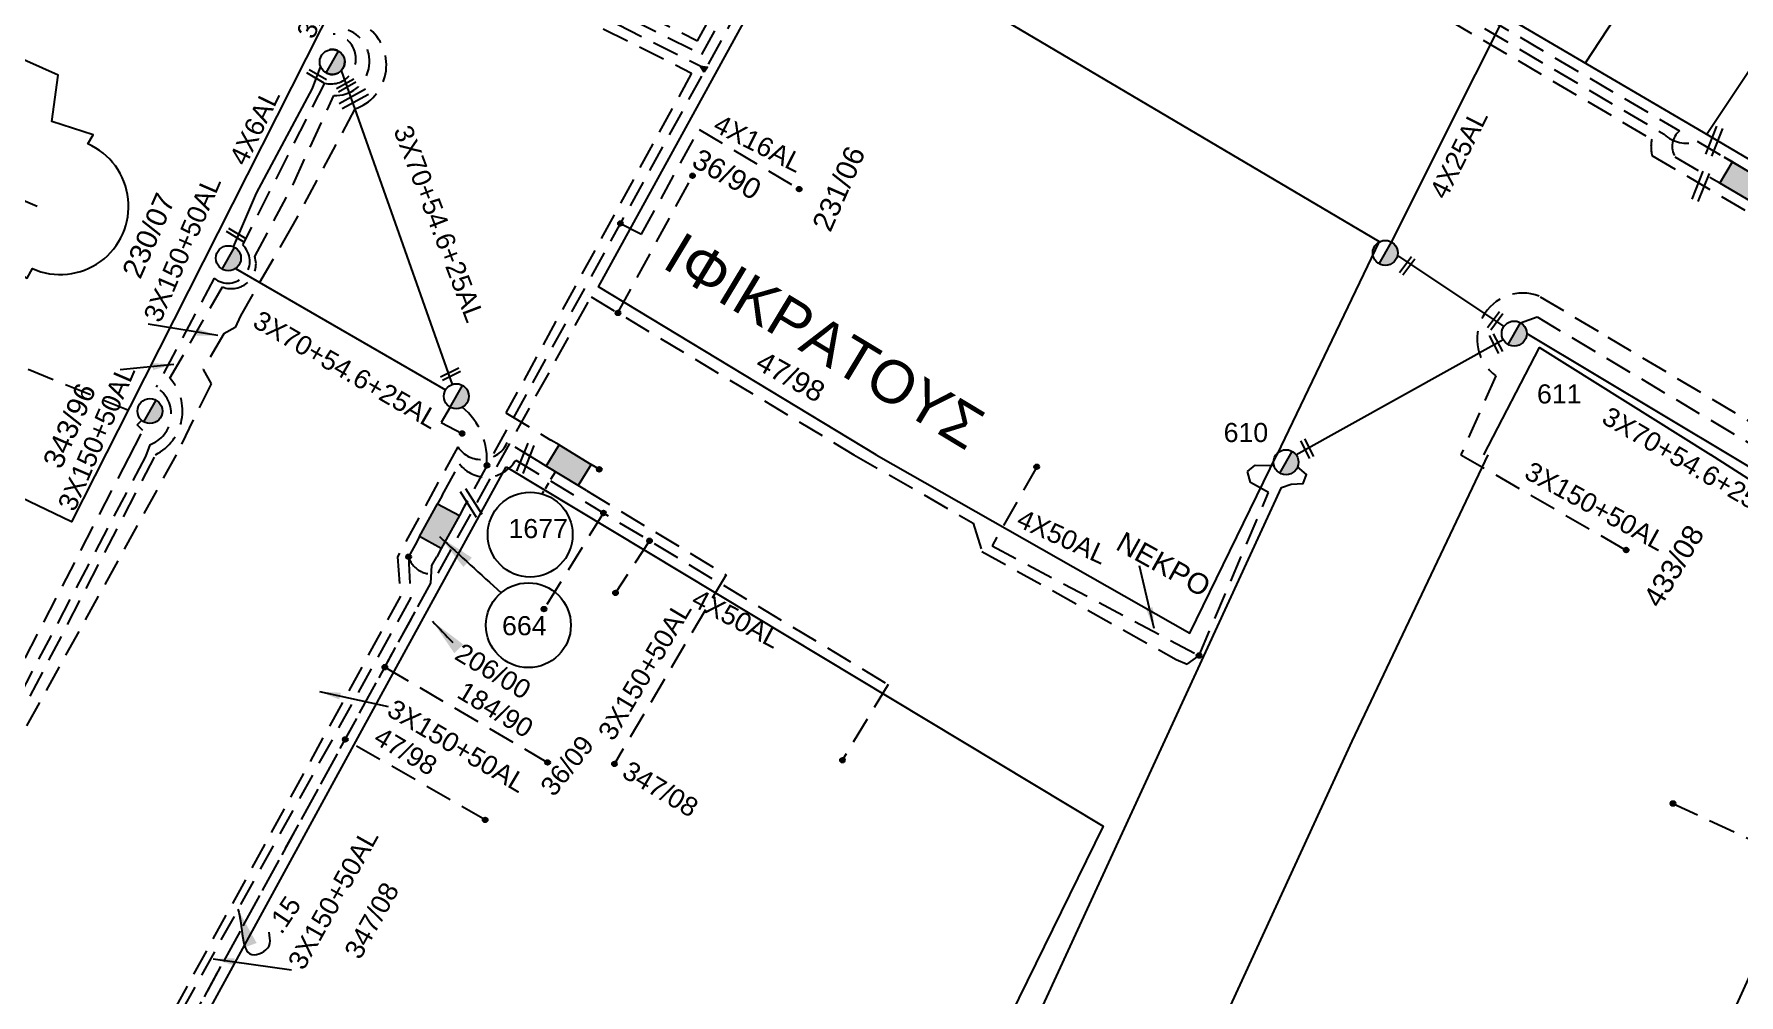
# Model space of a CAD drawing. Header units: millimetres. Extents: x 907 to 2022, y 699 to 1220.
# Drawn here: x 1595.5 to 1675.8, y 986.1 to 1031.4 of the extents above; entities that cross this region are included whole.
import ezdxf

# ---------------------------------------------------------------- set-up
doc = ezdxf.new("R2010")
doc.units = ezdxf.units.MM
doc.linetypes.add('DASHED', pattern=[19.05, 12.7, -6.35])
for name, color, linetype in [('Link Box 4 Διευθύνσεων', 7, 'Continuous'), ('Pillar OTE', 7, 'Continuous'), ('Άγνωστα', 7, 'Continuous'), ('Εναέρια παροχή ΧΤ 4x25', 7, 'SYN_LINE'), ('Επιγραφές - Σχήματα', 7, 'Continuous'), ('Καλώδια ΧΤ   3x150+50AL', 7, 'DASHED'), ('Καλώδια ΧΤ   3x150AL+50XLPE', 7, 'DASHED'), ('Καλώδια ΧΤ   4x50AL', 7, 'DASHED'), ('Καλώδια ΧΤ   4x6AL', 7, 'DASHED'), ('Μηχανική τομή', 7, 'Continuous'), ('Στύλος ΦΜ', 7, 'Continuous'), ('Στύλος ΦΜ @ 1', 7, 'Continuous'), ('Συνδέσεις', 7, 'Continuous'), ('Συνεστραμμένα ΧΤ   3x70+54.6+25 AL', 7, 'SYN_LINE'), ('Τομή', 7, 'Continuous'), ('Υπόβαθρο ΔΕΗ', 7, 'Continuous'), ('Υπόγεια Καλώδια Δικτύου ΧΤ   .15', 7, 'DASHED'), ('Υπόγεια καλώδια Παροχών ΧΤ   4x16AL', 7, 'DASHED'), ('Υπόγεια καλώδια Παροχών ΧΤ   4x50AL', 7, 'DASHED')]:
    doc.layers.add(name, color=color, linetype=linetype)
doc.styles.get("Standard").update_dxf_attribs({"font": 'arial.ttf'})
doc.linetypes.add('SYN_LINE', pattern='A,0.5,-0.0001,["/\\/\\/\\/",Standard,S=0.1,R=0,X=0,Y=-0.05],-0.25', length=0.7501)
doc.dimstyles.new('ISO-25', dxfattribs={"dimtxt": 2.5, "dimasz": 2.5, "dimexe": 1.25, "dimexo": 0.625, "dimtad": 1, "dimtxsty": 'Standard', "dimcen": 2.5, "dimadec": 0, "dimazin": 0, "dimtfac": 1, "dimtmove": 0, "dimatfit": 3, "dimfxl": 1, "dimarcsym": 0})
doc.dimstyles.get("Standard").update_dxf_attribs({"dimtxt": 0.18, "dimasz": 0.18, "dimexe": 0.18, "dimexo": 0.0625, "dimgap": 0.09, "dimtad": 0, "dimtih": 1, "dimtoh": 1, "dimdec": 4, "dimzin": 0, "dimdsep": 46, "dimtxsty": 'Standard', "dimcen": 0.09, "dimadec": 0, "dimazin": 0, "dimtfac": 1, "dimtdec": 4, "dimtofl": 0, "dimtmove": 0, "dimatfit": 3, "dimfxl": 1, "dimtolj": 1, "dimtzin": 0, "dimarcsym": 0})

# ---------------------------------------------------------------- blocks, each defined once
blk = doc.blocks.new('ΥΠΑΡΧΩΝ ΤΣΙΜΕΝΤΕΝΙΟΣ ΣΤΥΛΟΣ')
at = {"layer": 'Στύλος ΦΜ'}
blk.add_hatch(color=256, dxfattribs=at).paths.add_polyline_path([(-1.29, -2.28, 0.574793), (2.62, 0, 0.268822), (1.3, 2.27)])
blk.add_line((-1.29, -2.28), (1.3, 2.27), dxfattribs=at)
blk.add_circle((0, 0), 2.62, dxfattribs=at)
at = {"layer": 'Στύλος ΦΜ', "flags": 4}
for tag, p in [('ΑΡΙΘΜΟΣ', (-4.68, 8.05)), ('ΤΥΠΟΣ', (-4.91, 3.03))]:
    blk.add_attdef(tag, p, '', height=4, dxfattribs=at)
blk = doc.blocks.new('ΜΗΧΑΝΙΚΗ ΤΟΜΗ')
at = {"layer": 'Μηχανική τομή', "ltscale": 40}
for p, q in [((-1.89, 0.78), (1.89, 0.78)), ((1.89, 0), (-1.89, 0))]:
    blk.add_line(p, q, dxfattribs=at)
blk = doc.blocks.new('_ΣΥΝΔΕΣΗ')
at = {"layer": 'Συνδέσεις', "linetype": 'SYN_LINE', "ltscale": 40}
blk.add_hatch(color=256, dxfattribs=at).paths.add_polyline_path([(0.5, -0.01, 1), (-0.5, -0.01, 1)])
at = {"layer": 'Συνδέσεις'}
blk.add_circle((0, -0.01), 0.5, dxfattribs=at)
blk = doc.blocks.new('LINK BOX 4 ΑΝΑΧΩΡΗΣΕΩΝ')
at = {"layer": 'Link Box 4 Διευθύνσεων', "ltscale": 40}
blk.add_hatch(color=256, dxfattribs=at).paths.add_polyline_path([(-3.54, 0), (-3.54, -4.67), (3.54, -4.67), (3.54, 0)])
for p, q in [((-3.54, 0), (-5.33, 0)), ((5.33, 0), (3.54, 0)), ((-3.54, -4.67), (-5.33, -4.67)), ((5.33, -4.67), (3.54, -4.67))]:
    blk.add_line(p, q, dxfattribs=at)
blk.add_lwpolyline([(-3.54, -4.67), (-3.54, 0), (3.54, 0), (3.54, -4.67)], close=True, dxfattribs=at)
blk = doc.blocks.new('ΤΟΜΗ')
at = {"layer": 'Τομή', "ltscale": 40}
for p, q in [((-5.68, 0), (5.68, 0)), ((5.68, -2.33), (-5.68, -2.33))]:
    blk.add_line(p, q, dxfattribs=at)

msp = doc.modelspace()

# ---------------------------------------------------------------- hatches: boundary and pattern name
at = {"layer": 'Pillar OTE', "ltscale": 40}
h = msp.add_hatch(color=256, dxfattribs=at)
h.dxf.hatch_style = 1
h.paths.add_polyline_path([(1627.176, 1029.838), (1626.857, 1029.891), (1627.022, 1029.609)])

# ---------------------------------------------------------------- linework, layer by layer
msp.add_lwpolyline([(1627.022, 1029.609), (1626.857, 1029.891), (1627.176, 1029.838), (1627.022, 1029.609)], dxfattribs=at)
at = {"layer": 'Άγνωστα', "color": 1, "linetype": 'DASHED', "ltscale": 0.1}
for points in [[(1622.963, 1018.252), (1626.478, 1024.72)], [(1589.871, 1017.743), (1600.401, 1013.472)]]:
    msp.add_lwpolyline(points, dxfattribs=at)
at = {"layer": 'Άγνωστα', "color": 173, "linetype": 'DASHED', "ltscale": 0.1}
msp.add_lwpolyline([(1615.057, 1013.812), (1614.639, 1013.08), (1615.619, 1012.569)], dxfattribs=at)
at = {"layer": 'Άγνωστα', "color": 62, "linetype": 'DASHED', "ltscale": 0.1}
for points in [[(1611.979, 1001.555), (1619.648, 997.058)], [(1616.703, 994.347), (1610.112, 998.142)]]:
    msp.add_lwpolyline(points, dxfattribs=at)
at = {"layer": 'Εναέρια παροχή ΧΤ 4x25', "color": 2, "ltscale": 10}
msp.add_lwpolyline([(1659.409, 1021.595), (1667.334, 1037.411)], dxfattribs=at)
at = {"layer": 'Επιγραφές - Σχήματα', "linetype": 'Continuous'}
for centre in [(1618.825, 1007.8), (1618.744, 1003.529)]:
    msp.add_circle(centre, 2, dxfattribs=at)
at = {"layer": 'Καλώδια ΧΤ   3x150+50AL', "color": 85, "ltscale": 0.1}
msp.add_lwpolyline([(1611.3, 1031.6, -0.577886), (1610.568, 1027.871), (1607.664, 1022.433), (1605.172, 1018.111), (1604.919, 1017.569), (1604.388, 1017.264), (1603.418, 1015.593), (1603.79, 1014.916), (1602.154, 1011.569), (1594.57, 997.823)], format="xyb", dxfattribs=at)
at = {"layer": 'Καλώδια ΧΤ   3x150+50AL', "color": 2, "ltscale": 0.1}
msp.add_lwpolyline([(1609.128, 1029.091), (1605.269, 1021.457, -0.979634), (1603.938, 1019.885), (1601.21, 1014.755, -0.628407), (1600.9, 1012.039), (1600.694, 1011.476), (1590.017, 991.204), (1591.032, 990.464), (1590.622, 989.667), (1591.01, 988.848), (1587.067, 981.27), (1584.957, 981.41), (1583.808, 979.455), (1583.147, 979.48), (1580.916, 975.113), (1574.156, 961.62), (1574.622, 960.719), (1573.221, 957.976), (1573.283, 957.2), (1571.488, 953.185), (1570.539, 952.743), (1564.327, 940.259), (1564.453, 939.248), (1562.409, 934.452)], format="xyb", dxfattribs=at)
at = {"layer": 'Καλώδια ΧΤ   3x150+50AL', "color": 1, "ltscale": 0.1}
msp.add_lwpolyline([(1613.099, 1006.759, 0.414214), (1614.487, 1005.989), (1621.696, 1019.012), (1634.083, 1011.569), (1639.703, 1008.338), (1640.109, 1007.01), (1649.268, 1001.917), (1649.788, 1001.693), (1650.341, 1002.099), (1653.615, 1009.786), (1652.77, 1010.254), (1652.618, 1010.78), (1652.989, 1011.079), (1653.872, 1011.059)], format="xyb", dxfattribs=at)
msp.add_lwpolyline([(1621.549, 1019.101), (1621.549, 1019.101)], close=True, dxfattribs=at)
at = {"layer": 'Καλώδια ΧΤ   3x150+50AL', "color": 62, "ltscale": 0.1}
for points in [[(1684.228, 1008.116), (1678.892, 1011.569), (1669.158, 1017.37), (1666.365, 1019.045)], [(1664.328, 1015.29), (1662.685, 1011.569)], [(1662.685, 1011.569), (1670.532, 1007.031)]]:
    msp.add_lwpolyline(points, dxfattribs=at)
at = {"layer": 'Καλώδια ΧΤ   3x150+50AL', "color": 2, "ltscale": 0.1}
msp.add_lwpolyline([(1665.485, 1017.79), (1666.273, 1018.065), (1677.188, 1011.569), (1684.107, 1007.219)], dxfattribs=at)
at = {"layer": 'Καλώδια ΧΤ   3x150+50AL', "color": 1, "ltscale": 0.1}
msp.add_lwpolyline([(1588.378, 986.83), (1590.132, 990.228), (1589.295, 990.997), (1594.16, 1000.288), (1599.916, 1011.428), (1600.572, 1012.71), (1600.308, 1012.975), (1600.52, 1013.186)], dxfattribs=at)
at = {"layer": 'Καλώδια ΧΤ   3x150+50AL', "color": 5, "ltscale": 0.1}
msp.add_lwpolyline([(1619.199, 1011.261), (1617.745, 1012.141, -0.594946), (1615.412, 1011.939), (1612.579, 1006.758), (1612.719, 1004.898), (1599.213, 980.207, 0.520795), (1598.517, 979.872)], format="xyb", dxfattribs=at)
at = {"layer": 'Καλώδια ΧΤ   3x150+50AL', "color": 30, "ltscale": 0.1}
msp.add_lwpolyline([(1672.672, 995.12), (1679.386, 992.004), (1684.659, 1003.683)], dxfattribs=at)
at = {"layer": 'Καλώδια ΧΤ   3x150+50AL', "color": 2, "ltscale": 0.1}
msp.add_arc((1609.438, 1030.227), 1.178, 254.74407, 84.47705, dxfattribs=at)
at = {"layer": 'Καλώδια ΧΤ   3x150+50AL', "color": 62, "ltscale": 0.1}
msp.add_arc((1665.599, 1017.031), 2.155, 69.18779, 233.85187, dxfattribs=at)
at = {"layer": 'Καλώδια ΧΤ   3x150AL+50XLPE', "color": 27, "linetype": 'DASHED', "ltscale": 0.1}
msp.add_lwpolyline([(1538.861, 1070.372), (1540.351, 1073.576), (1605.901, 1044.751), (1607.263, 1045.409), (1614.062, 1042.461), (1613.767, 1042.044), (1619.372, 1039.614), (1617.467, 1035.736), (1626.716, 1031.079), (1630.651, 1038.293), (1631.254, 1039.157), (1631.664, 1038.871), (1637.174, 1046.781), (1650.771, 1039.242, 0.465917), (1653.939, 1037.448), (1672.26, 1026.679, 0.295784), (1673.81, 1026.354), (1675.092, 1025.593)], format="xyb", dxfattribs=at)
at = {"layer": 'Καλώδια ΧΤ   3x150AL+50XLPE', "color": 6, "linetype": 'DASHED', "ltscale": 0.1}
msp.add_lwpolyline([(1539.28, 1070.177), (1540.561, 1072.932), (1605.912, 1044.201), (1607.302, 1044.848), (1613.307, 1042.243), (1613.015, 1041.825), (1618.72, 1039.351), (1616.803, 1035.511), (1626.914, 1030.438), (1631.077, 1038.029), (1631.378, 1038.461), (1631.378, 1038.461), (1632.199, 1037.889), (1637.766, 1045.881), (1650.334, 1038.913, 0.414951), (1653.879, 1036.903), (1671.67, 1026.446, 0.097678), (1671.681, 1025.682), (1677.522, 1022.224, 1.01683), (1678.275, 1023.714), (1677.757, 1024.02)], format="xyb", dxfattribs=at)
at = {"layer": 'Καλώδια ΧΤ   3x150AL+50XLPE', "color": 173, "linetype": 'DASHED', "ltscale": 0.1}
for points in [[(1539.698, 1069.983), (1540.721, 1072.311), (1605.92, 1043.65), (1607.286, 1044.31), (1612.547, 1042.028), (1612.255, 1041.61), (1618.038, 1039.104), (1616.133, 1035.289), (1627.113, 1029.759)], [(1639.701, 1051.595), (1639.022, 1051.011), (1639.634, 1049.438), (1631.502, 1037.765), (1615.703, 1009.089)]]:
    msp.add_lwpolyline(points, dxfattribs=at)
at = {"layer": 'Καλώδια ΧΤ   3x150AL+50XLPE', "color": 233, "linetype": 'DASHED', "ltscale": 0.1, "true_color": 0xd2798f}
for points in [[(1540.101, 1069.795), (1540.926, 1071.671), (1605.929, 1043.099), (1607.297, 1043.76), (1611.787, 1041.813), (1611.505, 1041.39), (1617.373, 1038.821), (1615.461, 1035.068), (1626.434, 1029.562), (1617.685, 1013.542), (1619.804, 1012.26)], [(1621.479, 1009.882), (1628.055, 1005.902), (1622.794, 996.989)]]:
    msp.add_lwpolyline(points, dxfattribs=at)
at = {"layer": 'Καλώδια ΧΤ   3x150AL+50XLPE', "color": 85, "linetype": 'DASHED', "ltscale": 0.1}
msp.add_lwpolyline([(1651.239, 1039.505, 0.532632), (1653.972, 1038.009), (1672.982, 1026.834, 0.358757), (1672.762, 1025.618), (1674.492, 1024.595)], format="xyb", dxfattribs=at)
at = {"layer": 'Καλώδια ΧΤ   3x150AL+50XLPE', "color": 233, "linetype": 'DASHED', "ltscale": 0.1, "true_color": 0xd2798f}
msp.add_lwpolyline([(1553.543, 927.905), (1558.896, 925.488), (1563.211, 931.682), (1564.148, 932.52), (1567.468, 937.756), (1567.476, 939.54), (1578.572, 960.147), (1578.008, 962.613), (1579.697, 965.94), (1579.268, 966.821), (1585.366, 977.877), (1589.571, 980.145), (1591.602, 984.207), (1589.566, 985.225), (1591.519, 988.961), (1590.888, 991.731), (1601.178, 1011.569), (1601.178, 1011.569, 0.493479), (1601.854, 1015.173), (1604.332, 1019.476, 0.631487), (1605.853, 1020.907), (1607.673, 1024.342), (1609.573, 1028.507, 0.848366), (1610.256, 1031.587)], format="xyb", dxfattribs=at)
at = {"layer": 'Καλώδια ΧΤ   3x150AL+50XLPE', "linetype": 'DASHED', "ltscale": 0.1}
for points in [[(1675.092, 1025.593), (1677.757, 1024.02)], [(1619.8, 1010.408), (1620.017, 1010.766)], [(1619.384, 1009.72), (1619.464, 1009.852)], [(1619.542, 1009.982), (1619.701, 1010.243)]]:
    msp.add_lwpolyline(points, dxfattribs=at)
at = {"layer": 'Καλώδια ΧΤ   3x150AL+50XLPE', "color": 62, "linetype": 'DASHED', "ltscale": 0.1}
msp.add_lwpolyline([(1614.679, 1009.649), (1615.489, 1011.13, 0.527017), (1618.149, 1011.313), (1635.69, 1000.736), (1633.485, 997.077)], format="xyb", dxfattribs=at)
at = {"layer": 'Καλώδια ΧΤ   3x150AL+50XLPE', "color": 1, "linetype": 'DASHED', "ltscale": 0.1}
msp.add_lwpolyline([(1613.401, 1007.312), (1613.099, 1006.759), (1613.184, 1004.798), (1597.645, 976.755), (1597.645, 976.755)], dxfattribs=at)
at = {"layer": 'Καλώδια ΧΤ   3x150AL+50XLPE', "linetype": 'DASHED', "ltscale": 0.1}
msp.add_arc((1609.499, 1030.086), 0.589, 240.44005, 101.86978, dxfattribs=at)
at = {"layer": 'Καλώδια ΧΤ   3x150AL+50XLPE', "color": 173, "linetype": 'DASHED', "ltscale": 0.1}
msp.add_arc((1613.655, 1011.366), 3.132, 353.69799, 51.10748, dxfattribs=at)
at = {"layer": 'Καλώδια ΧΤ   4x50AL', "color": 62, "ltscale": 0.1}
for points in [[(1622.279, 1008.822), (1619.477, 1004.284)], [(1624.454, 1007.511), (1622.845, 1005.049)]]:
    msp.add_lwpolyline(points, dxfattribs=at)
at = {"layer": 'Καλώδια ΧΤ   4x6AL', "color": 173, "linetype": 'SYN_LINE', "ltscale": 12}
msp.add_lwpolyline([(1608.946, 1029.883), (1608.555, 1028.826), (1605.909, 1023.903), (1604.838, 1021.376)], dxfattribs=at)
at = {"layer": 'Συνεστραμμένα ΧΤ   3x70+54.6+25 AL', "color": 173, "ltscale": 10}
for points in [[(1609.928, 1029.682), (1612.739, 1021.726), (1615.152, 1014.88)], [(1604.945, 1020.35), (1614.838, 1014.62)]]:
    msp.add_lwpolyline(points, dxfattribs=at)
at = {"layer": 'Συνεστραμμένα ΧΤ   3x70+54.6+25 AL', "color": 2, "ltscale": 15}
msp.add_lwpolyline([(1659.692, 1020.964), (1664.703, 1017.607)], dxfattribs=at)
at = {"layer": 'Συνεστραμμένα ΧΤ   3x70+54.6+25 AL', "color": 2, "ltscale": 10}
for points in [[(1654.91, 1011.569), (1664.677, 1016.993)], [(1665.781, 1017.279), (1685.301, 1005.592)]]:
    msp.add_lwpolyline(points, dxfattribs=at)
at = {"layer": 'Συνεστραμμένα ΧΤ   3x70+54.6+25 AL', "color": 1, "ltscale": 10}
msp.add_lwpolyline([(1638.151, 975.078), (1654.231, 1010.019), (1654.689, 1010.182), (1655.244, 1010.215), (1655.408, 1010.639), (1654.987, 1010.998)], dxfattribs=at)
at = {"layer": 'Υπόβαθρο ΔΕΗ', "ltscale": 0.1}
for points in [[(1674.26, 1026.663), (1694.471, 1057.055), (1670.939, 1076.884), (1688.482, 1093.368), (1688.482, 1093.368), (1704.129, 1084.602), (1721.258, 1075.07), (1740.403, 1064.284), (1758.983, 1053.604), (1754.187, 1042.915), (1740.304, 1011.569)], [(1699.857, 1011.569), (1674.109, 1026.752), (1652.885, 1039.228), (1640.796, 1045.917), (1640.899, 1050.383), (1666.22, 1072.305), (1666.22, 1072.305), (1685.664, 1056.145), (1668.538, 1030.026)], [(1635.128, 1011.569), (1622.045, 1019.476), (1631.941, 1037.525), (1658.829, 1021.627), (1654.006, 1011.569)], [(1585.232, 1027.722), (1595.604, 1023.283)], [(1663.767, 1011.569), (1666.387, 1016.63), (1674.465, 1011.569)]]:
    msp.add_lwpolyline(points, dxfattribs=at)
for points in [[(1498.491, 1053.62), (1512.154, 1046.481), (1524.222, 1040.307), (1526.388, 1039.199, 0.170687), (1538.072, 1039.199), (1544.957, 1043.656), (1553.591, 1050.493), (1556.578, 1053.36, -0.269678), (1570.269, 1056.682), (1612.418, 1038.485), (1599.956, 1013.832), (1597.215, 1008.404), (1578.681, 1017.302), (1555.125, 1029.372), (1536.603, 1038.719)], [(1582.824, 1035.602), (1577.931, 1024.477), (1584.783, 1021.463, 0.853339), (1590.218, 1018.992), (1591.968, 1018.161), (1593.964, 1020.543), (1595.12, 1019.884), (1595.371, 1020.345, 1.003266), (1597.982, 1026.225), (1598.237, 1026.648), (1596.29, 1027.27), (1596.593, 1029.462), (1594.366, 1030.459), (1594.366, 1030.459), (1594.366, 1030.459, 0.658912), (1588.91, 1032.845), (1582.824, 1035.602)]]:
    msp.add_lwpolyline(points, format="xyb", dxfattribs=at)
at = {"layer": 'Υπόβαθρο ΔΕΗ'}
for points in [[(1635.128, 1011.569), (1649.907, 1003.158), (1654.006, 1011.569)], [(1663.953, 1011.569), (1657.536, 998.055), (1635.623, 950.335), (1655.014, 940.368), (1665.42, 963.393), (1675.688, 985.646), (1684.523, 1005.113), (1674.465, 1011.569)]]:
    msp.add_lwpolyline(points, dxfattribs=at)
msp.add_lwpolyline([(1617.689, 1010.999), (1645.818, 994.05), (1640.269, 982.709), (1626.807, 954.545), (1615.497, 962.837), (1598.266, 975.438), (1604.624, 987.079), (1610.894, 998.559)], close=True, dxfattribs=at)
at = {"layer": 'Υπόγεια Καλώδια Δικτύου ΧΤ   .15', "color": 62, "ltscale": 0.1}
msp.add_lwpolyline([(1617.523, 1011.69), (1617.523, 1011.69)], close=True, dxfattribs=at)
for points in [[(1593.088, 977.082), (1595.946, 975.069), (1597.138, 975.13), (1597.991, 975.983), (1597.991, 975.983), (1597.991, 975.983), (1597.991, 975.983), (1614.142, 1005.509), (1614.2, 1006.34), (1614.425, 1006.752)], [(1599.078, 977.969), (1614.142, 1005.509)]]:
    msp.add_lwpolyline(points, dxfattribs=at)
at = {"layer": 'Υπόγεια καλώδια Παροχών ΧΤ   4x16AL', "color": 173, "ltscale": 0.1}
msp.add_lwpolyline([(1623.078, 1022.475), (1624.076, 1021.968), (1626.782, 1026.904), (1631.5, 1024.09)], dxfattribs=at)
at = {"layer": 'Υπόγεια καλώδια Παροχών ΧΤ   4x50AL', "color": 1, "ltscale": 0.1}
msp.add_lwpolyline([(1642.692, 1010.996), (1640.588, 1007.272), (1650.341, 1002.099)], dxfattribs=at)

# ---------------------------------------------------------------- block references
at = {"layer": 'Link Box 4 Διευθύνσεων'}
for p, xscale, yscale, zscale, rotation in [((1676.233, 1024.922), 0.250000000000098, 0.250000000000098, 0.250000000000098, 329.4128395944621), ((1620.943, 1011.57), 0.2499999999999824, 0.2499999999999824, 0.2499999999999824, 328.8164741972668), ((1614.04, 1008.481), 0.2500000000000603, 0.2500000000000603, 0.2500000000000603, 61.32747603247837)]:
    msp.add_blockref('LINK BOX 4 ΑΝΑΧΩΡΗΣΕΩΝ', p, dxfattribs=dict(at, xscale=xscale, yscale=yscale, zscale=zscale, rotation=rotation))
at = {"layer": 'Μηχανική τομή', "xscale": 0.2499999999999996, "yscale": 0.2499999999999996, "zscale": 0.2499999999999996}
for p, rotation in [((1608.816, 1029.496), 149.8837641952867), ((1610.206, 1028.894), 29.27608288487924), ((1605.017, 1022.008), 148.8510513042996), ((1660.234, 1020.414), 53.34241368206378), ((1664.371, 1017.825), 53.34241368206378), ((1664.42, 1016.851), 117.0244803933391), ((1615.034, 1015.453), 205.8786805091052), ((1655.525, 1011.897), 117.0244803933391)]:
    msp.add_blockref('ΜΗΧΑΝΙΚΗ ΤΟΜΗ', p, dxfattribs=dict(at, rotation=rotation))
at = {"layer": 'Στύλος ΦΜ @ 1', "ltscale": 40, "xscale": 0.2249999999999091, "yscale": 0.2249999999999091, "zscale": 0.2249999999999091}
for p in [(1609.499, 1030.086), (1604.608, 1020.834), (1659.116, 1021.084), (1615.348, 1014.325), (1600.911, 1013.627)]:
    msp.add_blockref('ΥΠΑΡΧΩΝ ΤΣΙΜΕΝΤΕΝΙΟΣ ΣΤΥΛΟΣ', p, dxfattribs=at)
at = {"layer": 'Στύλος ΦΜ @ 1', "ltscale": 40}
ref = msp.add_blockref('ΥΠΑΡΧΩΝ ΤΣΙΜΕΝΤΕΝΙΟΣ ΣΤΥΛΟΣ', (1665.192, 1017.279), dxfattribs=dict(at, xscale=0.2249999999999091, yscale=0.2249999999999091, zscale=0.2249999999999091))
ref.add_attrib('ΤΥΠΟΣ', '611', (1666.266, 1013.984), dxfattribs={"layer": 'Στύλος ΦΜ', "height": 0.9, "flags": 4})
ref = msp.add_blockref('ΥΠΑΡΧΩΝ ΤΣΙΜΕΝΤΕΝΙΟΣ ΣΤΥΛΟΣ', (1654.44, 1011.215), dxfattribs=dict(at, xscale=0.2249999999999091, yscale=0.2249999999999091, zscale=0.2249999999999091))
ref.add_attrib('ΤΥΠΟΣ', '610', (1651.503, 1012.165), dxfattribs={"layer": 'Στύλος ΦΜ', "height": 0.9, "flags": 4})
at = {"layer": 'Συνδέσεις'}
for p, xscale, yscale, zscale in [((1626.478, 1024.723), 0.2249999999999091, 0.2249999999999091, 0.2249999999999091), ((1631.501, 1024.092), 0.2249999999999091, 0.2249999999999091, 0.2249999999999091), ((1623.078, 1022.475), 0.2249999999999091, 0.2249999999999091, 0.2249999999999091), ((1622.964, 1018.254), 0.2249999999999091, 0.2249999999999091, 0.2249999999999091), ((1615.619, 1012.569), 0.225, 0.225, 0.225), ((1616.792, 1011.065), 0.225, 0.225, 0.225), ((1622.083, 1010.88), 0.225, 0.225, 0.225), ((1642.694, 1011.002), 0.225, 0.225, 0.225), ((1622.279, 1008.822), 0.225, 0.225, 0.225), ((1624.454, 1007.511), 0.225, 0.225, 0.225), ((1613.099, 1006.759), 0.225, 0.225, 0.225), ((1670.467, 1007.076), 0.225, 0.225, 0.225), ((1622.847, 1005.055), 0.225, 0.225, 0.225), ((1619.478, 1004.29), 0.225, 0.225, 0.225), ((1650.343, 1002.104), 0.225, 0.225, 0.225), ((1611.979, 1001.555), 0.225, 0.225, 0.225), ((1610.115, 998.147), 0.225, 0.225, 0.225), ((1619.649, 997.063), 0.225, 0.225, 0.225), ((1622.796, 996.994), 0.225, 0.225, 0.225), ((1633.539, 997.167), 0.225, 0.225, 0.225), ((1616.705, 994.352), 0.225, 0.225, 0.225), ((1672.674, 995.125), 0.225, 0.225, 0.225)]:
    msp.add_blockref('_ΣΥΝΔΕΣΗ', p, dxfattribs=dict(at, xscale=xscale, yscale=yscale, zscale=zscale))
at = {"layer": 'Τομή'}
for p, xscale, yscale, zscale, rotation in [((1610.59, 1028.214), 0.1249999999999436, 0.1249999999999436, 0.1249999999999436, 208.7835952944348), ((1674.75, 1026.296), 0.1249999999999437, 0.1249999999999437, 0.1249999999999437, 248.1909067709115), ((1674.109, 1024.169), 0.1249999999999437, 0.1249999999999437, 0.1249999999999437, 248.1909067709115), ((1618.739, 1011.348), 0.1249999999999437, 0.1249999999999437, 0.1249999999999437, 248.1909067709115), ((1616.164, 1009.371), 0.1249999999999436, 0.1249999999999436, 0.1249999999999436, 302.4134852003586)]:
    msp.add_blockref('ΤΟΜΗ', p, dxfattribs=dict(at, xscale=xscale, yscale=yscale, zscale=zscale, rotation=rotation))

# ---------------------------------------------------------------- texts
at = {"layer": 'Εναέρια παροχή ΧΤ 4x25', "color": 7, "insert": (1661.164, 1023.953), "char_height": 0.9, "width": 84.18588, "attachment_point": 1, "rotation": 63.19038}
msp.add_mtext('4X25AL', dxfattribs=at)
at = {"layer": 'Επιγραφές - Σχήματα', "char_height": 0.9, "attachment_point": 1}
for s, insert, rotation in [('{\\H1.0833x;36/90}', (1626.845, 1026.049), 330.84621), ('{\\H1.0833x;231/06}', (1632.077, 1022.403), 66.33587), ('{\\H1.0833x;230/07}', (1599.56, 1020.189), 66.33587), ('{\\H1.0833x;47/98}', (1629.851, 1016.508), 330.84621), ('{\\H1.0833x;343/96}', (1595.829, 1011.225), 66.33587), ('{\\H1.0833x;433/08}', (1671.219, 1004.784), 59.2324), ('{\\H1.0833x;ΝΕΚΡΟ}', (1646.828, 1007.988), 330.9512)]:
    msp.add_mtext_dynamic_manual_height_columns(s, width=10.09091, gutter_width=12.5, heights=[0], dxfattribs=dict(at, insert=insert, rotation=rotation))
at = {"layer": 'Επιγραφές - Σχήματα', "linetype": 'Continuous', "insert": (1626.002, 1022.145), "char_height": 2, "width": 28.66591, "attachment_point": 1, "rotation": 328.91012}
msp.add_mtext('ΙΦΙΚΡΑΤΟΥΣ', dxfattribs=at)
at = {"layer": 'Επιγραφές - Σχήματα', "char_height": 0.9, "width": 15, "attachment_point": 1}
for s, insert in [('1677', (1617.807, 1008.536)), ('664', (1617.502, 1003.957))]:
    msp.add_mtext(s, dxfattribs=dict(at, insert=insert))
for s, insert, rotation in [('206/00', (1615.665, 1002.74), 329.06658), ('184/90', (1615.775, 1000.929), 329.06658), ('36/09', (1619.237, 995.954), 51.73296), ('347/08', (1623.552, 997.184), 329.06658), ('347/08', (1610.023, 988.154), 60.77811)]:
    msp.add_mtext(s, dxfattribs=dict(at, insert=insert, rotation=rotation))
at = {"layer": 'Καλώδια ΧΤ   3x150+50AL', "color": 7, "char_height": 0.9, "width": 84.18588, "attachment_point": 1, "rotation": 66.74196}
for insert in [(1607.791, 1031.466), (1600.574, 1018.095), (1596.534, 1009.192)]:
    msp.add_mtext('3X150+50AL', dxfattribs=dict(at, insert=insert))
at = {"layer": 'Καλώδια ΧΤ   3x150+50AL', "color": 7, "ltscale": 0.2, "char_height": 0.9, "width": 15, "attachment_point": 1}
for s, insert, rotation in [('3X150+50AL', (1666.037, 1011.29), 331.25182), ('3X150+50AL', (1621.972, 998.477), 59.35625), ('3X150+50AL', (1612.469, 1000.09), 329.34459), ('47/98', (1611.842, 998.781), 329.34459), ('3X150+50AL', (1607.361, 987.651), 60.77811)]:
    msp.add_mtext(s, dxfattribs=dict(at, insert=insert, rotation=rotation))
at = {"layer": 'Καλώδια ΧΤ   4x50AL', "color": 7, "ltscale": 0.2, "insert": (1626.777, 1005.285), "char_height": 0.9, "width": 15, "attachment_point": 1, "rotation": 332.14191}
msp.add_mtext('4X50AL', dxfattribs=at)
at = {"layer": 'Καλώδια ΧΤ   4x6AL', "color": 7, "insert": (1604.611, 1025.524), "char_height": 0.9, "width": 84.18588, "attachment_point": 1, "rotation": 64.12977}
msp.add_mtext('4X6AL', dxfattribs=at)
at = {"layer": 'Συνεστραμμένα ΧΤ   3x70+54.6+25 AL', "color": 7, "char_height": 0.9, "width": 84.18588, "attachment_point": 1}
for insert, rotation in [((1613.214, 1027.193), 290.82141), ((1606.138, 1018.412), 330.01963), ((1669.703, 1013.88), 329.76641)]:
    msp.add_mtext('3X70+54.6+25AL', dxfattribs=dict(at, insert=insert, rotation=rotation))
at = {"layer": 'Υπόγεια Καλώδια Δικτύου ΧΤ   .15', "color": 7, "ltscale": 0.2, "insert": (1606.363, 989.405), "char_height": 0.9, "width": 15, "attachment_point": 1, "rotation": 56.28331}
msp.add_mtext('.15', dxfattribs=at)
at = {"layer": 'Υπόγεια καλώδια Παροχών ΧΤ   4x16AL', "color": 7, "insert": (1627.788, 1027.655), "char_height": 0.9, "width": 84.18588, "attachment_point": 1, "rotation": 333.2186}
msp.add_mtext('4X16AL', dxfattribs=at)
at = {"layer": 'Υπόγεια καλώδια Παροχών ΧΤ   4x50AL', "color": 7, "ltscale": 0.2, "insert": (1642.051, 1009.039), "char_height": 0.9, "width": 15, "attachment_point": 1, "rotation": 335.55533}
msp.add_mtext('4X50AL', dxfattribs=at)

# ---------------------------------------------------------------- leaders
at = {"layer": 'Επιγραφές - Σχήματα', "ltscale": 40}
for points in [[(1604.113, 1017.185), (1600.824, 1017.722)], [(1602.033, 1015.825), (1599.51, 1015.566)], [(1648.222, 1003.368), (1647.544, 1006.322)], [(1608.893, 1000.401), (1612.131, 999.696)], [(1603.886, 987.799), (1607.584, 987.288)]]:
    msp.add_leader(points, dimstyle='ISO-25', override={"dimasz": 1, "dimtad": 0}, dxfattribs=at)
at = {"layer": 'Επιγραφές - Σχήματα', "path_type": 1}
for points in [[(1614.551, 1007.708), (1617.454, 1005.057)], [(1614.22, 1003.72), (1615.175, 1002.719)], [(1605.051, 990.138), (1605.828, 987.985), (1606.567, 988.518), (1606.526, 989.051)]]:
    msp.add_leader(points, dimstyle='Standard', override={"dimasz": 1.8, "dimgap": 0.09, "dimtad": 0}, dxfattribs=at)

doc.saveas('drawing.dxf')
